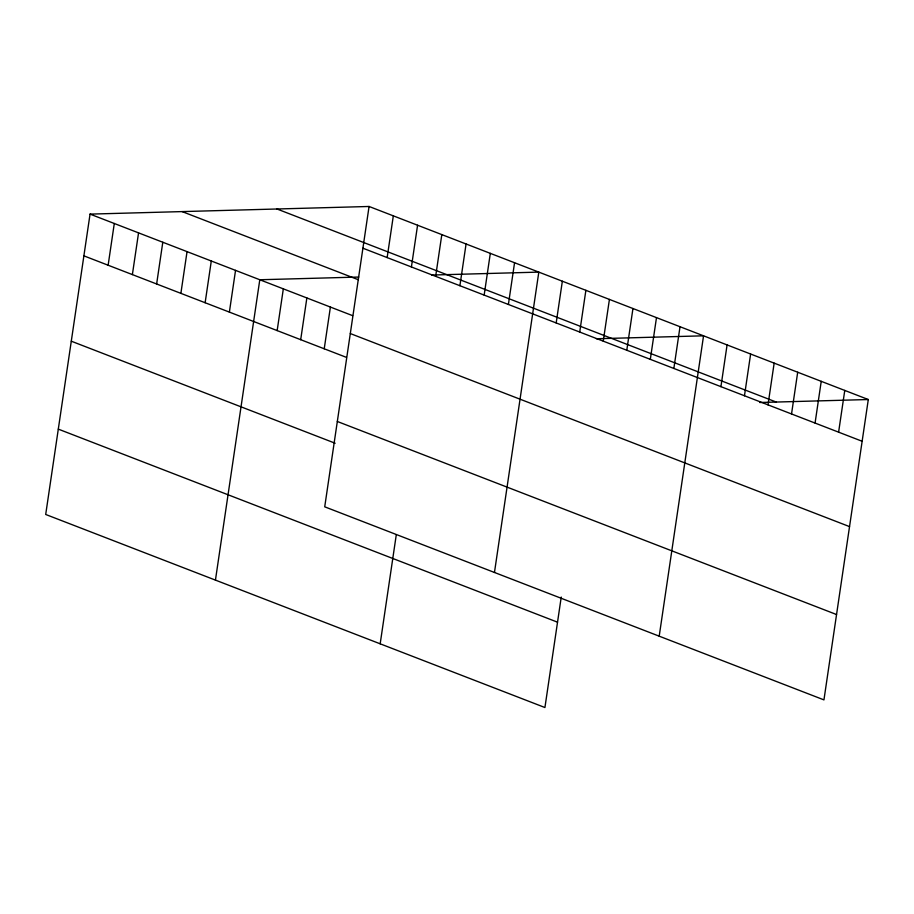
<?xml version="1.0" encoding="UTF-8"?>
<svg xmlns="http://www.w3.org/2000/svg" width="914" height="914" viewBox="0 0 914 914"><rect width="100%" height="100%" fill="white"/><g stroke="black" fill="none" stroke-linecap="round" stroke-linejoin="round"><path stroke-width="1.37" d="M369.073 206.473L324.721 506.824L823.948 699.884L868.3 399.532L369.073 206.473L90.052 214.116L45.7 514.468L544.927 707.527L561.242 597.059M108.138 265.22L114.296 223.484M132.381 274.6L138.551 232.864M156.637 283.98L162.795 242.244M180.881 293.36L187.05 251.624M205.136 302.728L211.294 260.993M229.38 312.108L235.538 270.373M215.441 580.116L259.793 279.753L358.745 277.045M277.159 330.582L283.329 288.858M300.695 339.688L306.864 297.953M324.23 348.794L330.4 307.058M387.159 257.577L393.328 215.853M411.414 266.957L417.572 225.221M380.178 643.822L396.288 534.747M435.658 276.336L441.816 234.601M459.902 285.716L466.071 243.981M484.157 295.085L490.315 253.361M508.401 304.465L514.559 262.729M494.463 572.472L538.814 272.109L431.614 275.045M556.18 322.95L562.35 281.215M579.716 332.045L585.885 290.309M603.251 341.151L609.421 299.415M626.787 350.245L632.956 308.521M650.322 359.351L656.492 317.615M673.858 368.456L680.016 326.721M659.2 636.178L703.552 335.815L596.351 338.751M720.929 386.656L727.087 344.921M744.464 395.762L750.623 354.026M768 404.856L774.158 363.121M791.535 413.962L797.694 372.227M815.071 423.056L821.229 381.332M838.606 432.162L844.764 390.427M759.728 402.503L868.3 399.532M276.999 208.998L776.226 402.057M362.915 248.208L862.142 441.268M182.126 211.591L358.402 279.764M90.052 214.116L352.621 315.65M350.313 333.553L849.54 526.613M83.894 255.851L346.463 357.385M337.323 421.48L836.55 614.539M71.292 341.196L335.164 443.233M58.302 429.123L557.529 622.183"/></g></svg>
